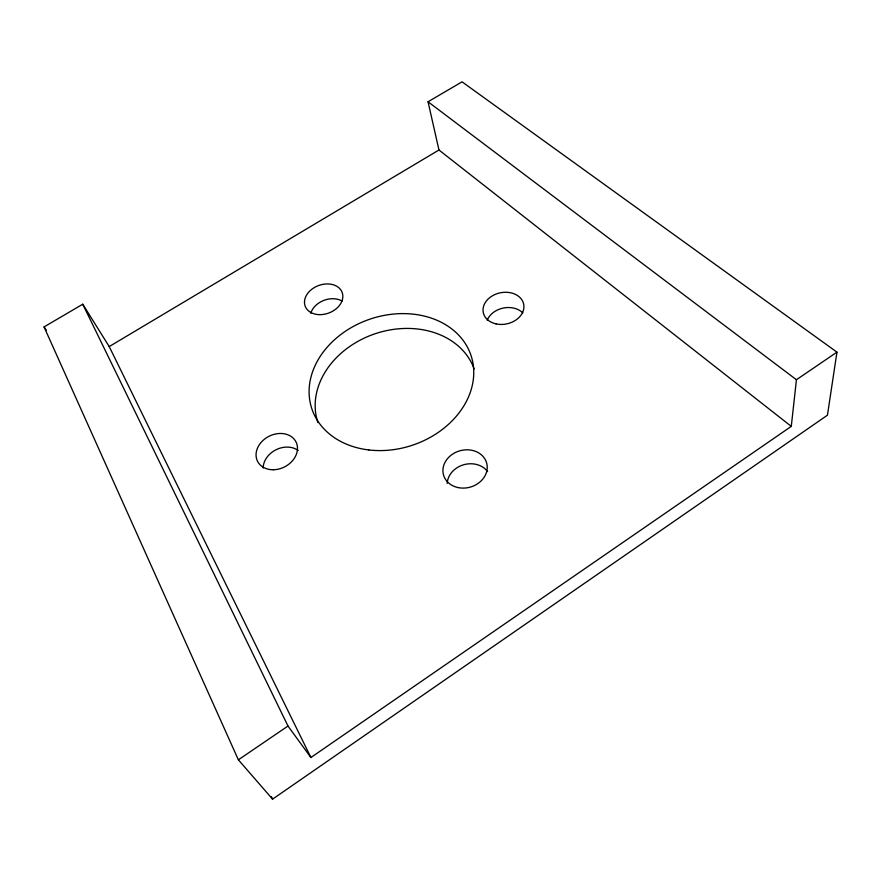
<?xml version="1.0" encoding="UTF-8"?>
<svg xmlns="http://www.w3.org/2000/svg" width="881" height="881" viewBox="0 0 881 881"><rect width="100%" height="100%" fill="white"/><g stroke="black" fill="none" stroke-linecap="round" stroke-linejoin="round"><path stroke-width="1.32" d="M791.281 426.371L796.435 379.733L836.95 352.147L462.051 81.834L428.045 101.778L438.958 150.001L791.281 426.371L310.916 757.517L287.988 726.032L82.759 304.22L44.05 326.917L238.377 759.818L272.57 799.166L827.457 415.182L836.95 352.147M238.377 759.818L287.988 726.032M310.916 757.517L109.211 346.574L438.958 150.001M428.045 101.778L796.435 379.733M44.05 326.917L46.341 330.298M82.759 304.22L109.211 346.574M271.425 796.666L272.57 799.166M310.806 313.251A19.426 14.592 -20.4 0 1 342.092 301.071M317.92 422.616A82.605 66.075 -18.6 0 1 374.59 333.932A82.605 66.075 -18.6 0 1 474.165 368.985M263.144 468.075A21.177 17.047 -27 0 1 275.973 449.784A21.177 17.047 -27 0 1 298.23 450.521M447.185 483.46A22.003 18.721 -15.2 0 1 463.549 464.794A22.003 18.721 -15.2 0 1 487.611 471.621M487.237 320.244A20.318 15.781 -11.5 0 1 503.271 308.053A20.318 15.781 -11.5 0 1 522.818 312.931M318.526 314.605A19.712 14.658 -20.3 0 0 342.224 292.657A19.712 14.658 -20.3 0 0 310.211 290.609A19.712 14.658 -20.3 0 0 318.526 314.605M496.025 323.878A20.637 15.869 -11.7 0 0 523.699 304.286A20.637 15.869 -11.7 0 0 490.695 296.908A20.637 15.869 -11.7 0 0 496.025 323.878M457.955 487.556A22.377 18.886 -15.3 0 0 486.797 463.604A22.377 18.886 -15.3 0 0 450.455 455.708A22.377 18.886 -15.3 0 0 457.955 487.556M273.33 469.749A21.529 17.168 -26.8 0 0 296.192 442.317A21.529 17.168 -26.8 0 0 260.809 442.758A21.529 17.168 -26.8 0 0 273.33 469.749M368.886 449.96A83.926 66.516 -18.6 0 0 471.269 356.232A83.926 66.516 -18.6 0 0 334.13 340.099A83.926 66.516 -18.6 0 0 368.886 449.96"/></g></svg>
